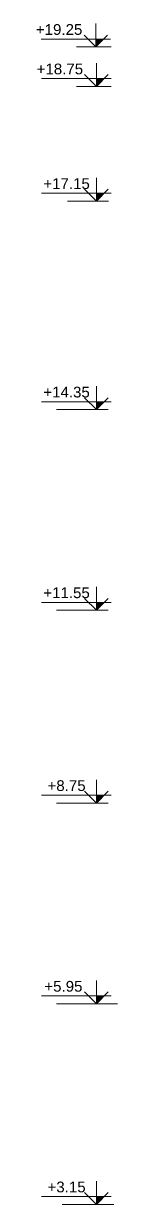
# Model space of a CAD drawing. Header units: millimetres. Extents: x 1578 to 2210, y 899 to 1032.
# Drawn here: x 1931.31 to 1932.43, y 935.31 to 951.78 of the extents above; entities that cross this region are included whole.
import ezdxf

# ---------------------------------------------------------------- set-up
doc = ezdxf.new("R2010")
doc.units = ezdxf.units.MM
doc.layers.add('COTAS', color=7, linetype='Continuous', lineweight=15)
doc.styles.add('STYLE1', font='ARIAL.TTF')

msp = doc.modelspace()

# ---------------------------------------------------------------- hatches: boundary and pattern name
at = {"layer": 'COTAS', "ltscale": 0.05}
for points in [[(1932.132, 951.567), (1932.241, 951.567), (1932.132, 951.458)], [(1932.138, 951.016), (1932.247, 951.016), (1932.138, 950.907)], [(1932.138, 949.416), (1932.247, 949.416), (1932.138, 949.307)], [(1932.138, 946.507), (1932.247, 946.507), (1932.138, 946.398)], [(1932.138, 943.707), (1932.247, 943.707), (1932.138, 943.598)], [(1932.138, 941.016), (1932.247, 941.016), (1932.138, 940.907)], [(1932.138, 938.216), (1932.247, 938.216), (1932.138, 938.107)], [(1932.138, 935.416), (1932.247, 935.416), (1932.138, 935.307)]]:
    msp.add_hatch(color=256, dxfattribs=at).paths.add_polyline_path(points)

# ---------------------------------------------------------------- linework, layer by layer
at = {"layer": 'COTAS', "ltscale": 0.1}
for p, q in [((1932.132, 951.458), (1932.132, 951.783)), ((1932.335, 951.567), (1931.369, 951.567)), ((1932.342, 951.458), (1931.862, 951.458)), ((1932.138, 950.907), (1932.138, 951.232)), ((1932.342, 951.016), (1931.376, 951.016)), ((1932.342, 950.907), (1931.862, 950.907)), ((1932.138, 949.307), (1932.138, 949.632)), ((1932.342, 949.416), (1931.376, 949.416)), ((1932.306, 949.307), (1931.736, 949.307)), ((1932.138, 946.398), (1932.138, 946.723)), ((1932.342, 946.507), (1931.376, 946.507)), ((1932.303, 946.398), (1931.586, 946.398)), ((1932.138, 943.598), (1932.138, 943.923)), ((1932.342, 943.707), (1931.376, 943.707)), ((1932.303, 943.598), (1931.586, 943.598)), ((1932.138, 940.907), (1932.138, 941.232)), ((1932.342, 941.016), (1931.376, 941.016)), ((1932.303, 940.907), (1931.586, 940.907)), ((1932.138, 938.107), (1932.138, 938.432)), ((1932.342, 938.216), (1931.376, 938.216)), ((1932.431, 938.107), (1931.586, 938.107)), ((1932.138, 935.307), (1932.138, 935.632)), ((1932.342, 935.416), (1931.376, 935.416)), ((1932.381, 935.307), (1931.663, 935.307))]:
    msp.add_line(p, q, dxfattribs=at)
at = {"layer": 'COTAS', "ltscale": 0.05}
for p, q in [((1932.132, 951.458), (1931.968, 951.622)), ((1932.295, 951.622), (1932.132, 951.458)), ((1932.138, 950.907), (1931.975, 951.071)), ((1932.302, 951.071), (1932.138, 950.907)), ((1932.138, 949.307), (1931.975, 949.471)), ((1932.302, 949.471), (1932.138, 949.307)), ((1932.138, 946.398), (1931.975, 946.562)), ((1932.302, 946.562), (1932.138, 946.398)), ((1932.138, 943.598), (1931.975, 943.762)), ((1932.302, 943.762), (1932.138, 943.598)), ((1932.138, 940.907), (1931.975, 941.071)), ((1932.302, 941.071), (1932.138, 940.907)), ((1932.138, 938.107), (1931.975, 938.271)), ((1932.302, 938.271), (1932.138, 938.107)), ((1932.138, 935.307), (1931.975, 935.471)), ((1932.302, 935.471), (1932.138, 935.307))]:
    msp.add_line(p, q, dxfattribs=at)

# ---------------------------------------------------------------- texts
at = {"layer": 'COTAS', "ltscale": 0.1, "char_height": 0.15, "attachment_point": 5, "style": 'STYLE1'}
for s, insert in [('+19.25', (1931.62, 951.7)), ('+18.75', (1931.631, 951.149)), ('+17.15', (1931.724, 949.549)), ('+14.35', (1931.724, 946.64)), ('+11.55', (1931.724, 943.84)), ('+8.75', (1931.724, 941.149)), ('+5.95', (1931.68, 938.349)), ('+3.15', (1931.724, 935.549))]:
    msp.add_mtext(s, dxfattribs=dict(at, insert=insert))

doc.saveas('drawing.dxf')
